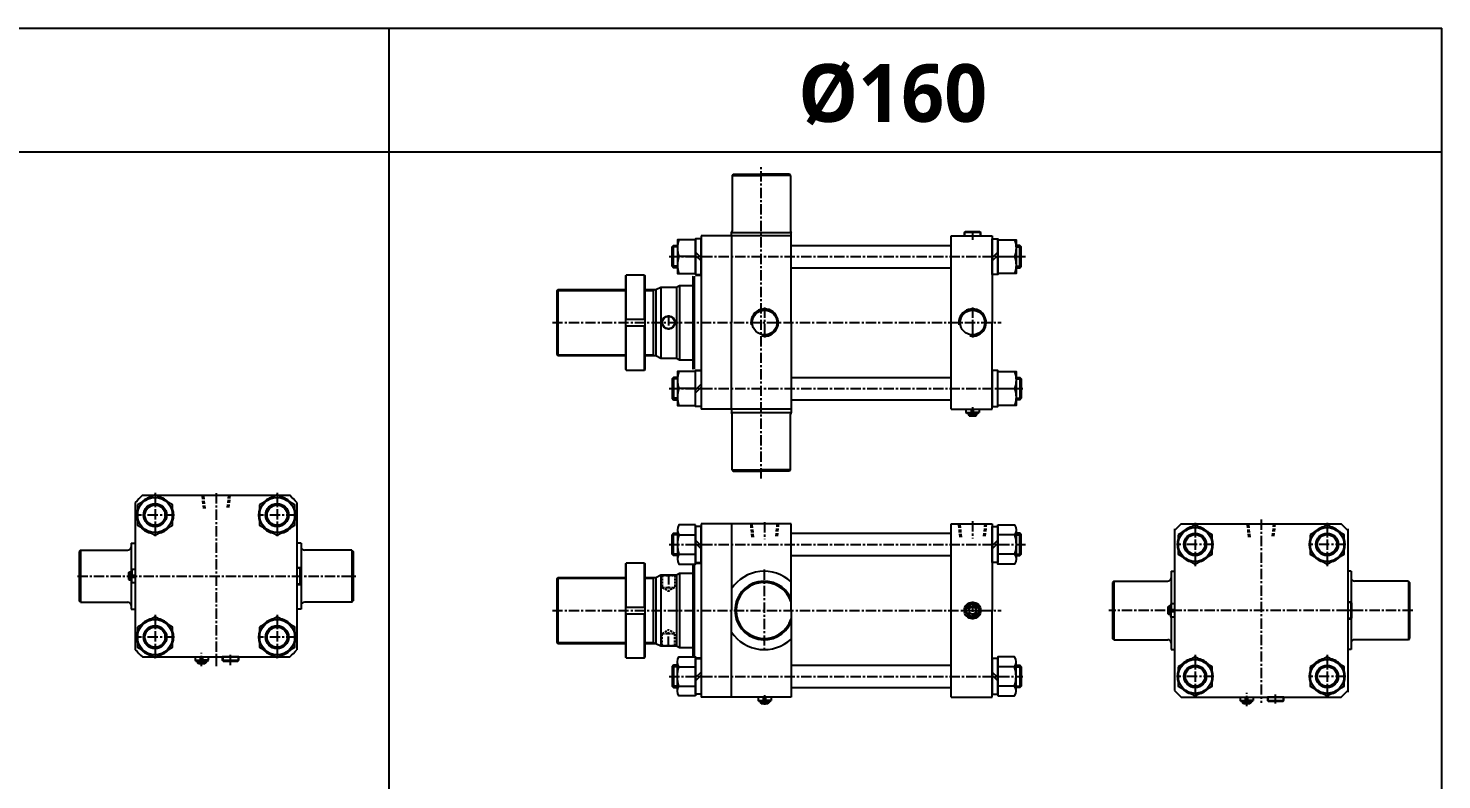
# Model space of a CAD drawing. Extents: x -819 to 29893, y -8942 to 9886.
# Drawn here: x 2104 to 3817, y 890 to 1801 of the extents above; entities that cross this region are included whole.
import ezdxf

# ---------------------------------------------------------------- set-up
doc = ezdxf.new("R2010")
doc.units = 0
doc.header["$LTSCALE"] = 10
doc.header["$MEASUREMENT"] = 0
for name, pattern in [('CENTER', [2, 1.25, -0.25, 0.25, -0.25]), ('CENTERX2', [4, 2.5, -0.5, 0.5, -0.5]), ('HIDDEN', [0.375, 0.25, -0.125])]:
    doc.linetypes.add(name, pattern=pattern)
doc.layers.get('0').update_dxf_attribs({"linetype": 'CONTINUOUS'})
doc.layers.get('DEFPOINTS').update_dxf_attribs({"linetype": 'CONTINUOUS'})
for name, color, linetype in [('CEN', 1, 'CENTERX2'), ('CENTER', 1, 'CENTER'), ('ML', 7, 'CONTINUOUS'), ('THIN', 3, 'CONTINUOUS'), ('외형선', 3, 'CONTINUOUS')]:
    doc.layers.add(name, color=color, linetype=linetype)
doc.styles.add('문자', font='romans.shx')

msp = doc.modelspace()

# ---------------------------------------------------------------- linework, layer by layer
for p, q in [((0, 1801.1), (3817.3, 1801.1)), ((2541.3, 0), (2541.3, 1801.1)), ((3817.3, 0), (3817.3, 1801.1)), ((0, 1651.1), (3817.3, 1651.1))]:
    msp.add_line(p, q)
at = {"layer": 'CEN', "color": 1, "linetype": 'CENTER'}
for p, q in [((2314.1, 1027.9), (2314.1, 1043.9)), ((2349.1, 1028.9), (2349.1, 1043.9)), ((3580.9, 979.3), (3580.9, 995.3)), ((3615.9, 982.4), (3615.9, 993.2))]:
    msp.add_line(p, q, dxfattribs=at)
at = {"layer": 'CENTER'}
for p, q in [((2257.6, 1238), (2257.6, 1183.8)), ((2405.6, 1238), (2405.6, 1183.8)), ((2281.1, 1210.9), (2234.2, 1210.9)), ((2429.1, 1210.9), (2382.2, 1210.9)), ((3518.4, 1201.4), (3518.4, 1149.1)), ((3678.4, 1201.4), (3678.4, 1149.1)), ((3541, 1175.3), (3495.7, 1175.3)), ((3701, 1175.3), (3655.7, 1175.3)), ((2257.6, 1090), (2257.6, 1035.8)), ((2405.6, 1090), (2405.6, 1035.8)), ((2281.1, 1062.9), (2234.2, 1062.9)), ((2429.1, 1062.9), (2382.2, 1062.9)), ((3518.4, 1041.4), (3518.4, 989.1)), ((3678.4, 1041.4), (3678.4, 989.1)), ((3541, 1015.3), (3495.7, 1015.3)), ((3701, 1015.3), (3655.7, 1015.3))]:
    msp.add_line(p, q, dxfattribs=at)
at = {"layer": 'DEFPOINTS', "color": 0, "linetype": 'ByBlock'}
for p in [(2228.6, 1096.9), (2434.6, 1096.9), (3489.4, 1047.8), (3707.4, 1047.8)]:
    msp.add_point(p, dxfattribs=at)
at = {"layer": 'ML', "color": 1, "linetype": 'CENTER'}
for p, q in [((2992.5, 1255.3), (2992.5, 1633.3)), ((2996.5, 1462.6), (2996.5, 1426.1)), ((3248.5, 1462.6), (3248.5, 1426.1)), ((2880, 1453.1), (2880, 1435.5)), ((3248.5, 1341.6), (3248.5, 1330.1)), ((2331.6, 1237.5), (2331.6, 1027.7)), ((3598.4, 1205.7), (3598.4, 983.3)), ((2163.5, 1136.9), (2503, 1136.9)), ((2880, 1139.3), (2880, 1117.7)), ((2996, 1145.1), (2996, 1045.4)), ((3248.5, 1106.3), (3248.5, 1084.3)), ((3782.1, 1095.3), (3413.8, 1095.3)), ((2880, 1051.3), (2880, 1072.8)), ((2996.5, 992.5), (2996.5, 981))]:
    msp.add_line(p, q, dxfattribs=at)
at = {"layer": 'ML'}
for p, q in [((2957, 1622.8), (2958.5, 1624.3)), ((2957, 1622.8), (2957, 1555.3)), ((2957, 1622.8), (2992.5, 1622.8)), ((3028, 1622.8), (2992.5, 1622.8)), ((3028, 1622.8), (3026.5, 1624.3)), ((3028, 1622.8), (3028, 1555.3)), ((2919.5, 1549.3), (2919.5, 1339.3)), ((2956.5, 1549.3), (2919.5, 1549.3)), ((2919.5, 1549.3), (2919.5, 1549.3)), ((2956.5, 1549.3), (2956.5, 1553.3)), ((3028.5, 1549.3), (3028.5, 1553.3)), ((3239.5, 1554.3), (3238.5, 1553.3)), ((3258.5, 1553.3), (3238.5, 1553.3)), ((3238.5, 1553.3), (3238.5, 1549.3)), ((3257.5, 1554.3), (3239.5, 1554.3)), ((3257.5, 1554.3), (3258.5, 1553.3)), ((3258.5, 1549.3), (3258.5, 1553.3)), ((2886.2, 1510.8), (2886.2, 1537.8)), ((2912.7, 1529.7), (2919.5, 1522.9)), ((2912.7, 1525.8), (2919.5, 1519)), ((3279.3, 1529.7), (3272.5, 1522.9)), ((3279.3, 1525.8), (3272.5, 1519)), ((3305.9, 1510.8), (3305.9, 1537.8)), ((2912.7, 1524.3), (2892.6, 1524.3)), ((3279.3, 1524.3), (3299.5, 1524.3)), ((2827.7, 1500.8), (2828.7, 1501.8)), ((2827.7, 1500.8), (2827.7, 1387.8)), ((2850.7, 1501.8), (2828.7, 1501.8)), ((2828.7, 1448.3), (2828.7, 1501.8)), ((2850.7, 1448.3), (2850.7, 1501.8)), ((2850.7, 1501.8), (2851.7, 1500.8)), ((2851.7, 1387.8), (2851.7, 1500.8)), ((2909.5, 1500.3), (2909.9, 1500.7)), ((2909.5, 1500.3), (2909.5, 1388.3)), ((2911, 1500.7), (2911, 1388)), ((2744.5, 1482.8), (2746, 1484.3)), ((2744.5, 1482.8), (2744.5, 1405.8)), ((2746, 1484.3), (2746, 1404.3)), ((2861.5, 1484.3), (2861.5, 1404.3)), ((2864.5, 1484.3), (2870.5, 1487.3)), ((2864.5, 1484.3), (2864.5, 1404.3)), ((2870.5, 1487.3), (2870.5, 1401.3)), ((2889.5, 1487.3), (2893.5, 1489.3)), ((2889.5, 1487.3), (2889.5, 1401.3)), ((2893.5, 1489.3), (2893.5, 1399.3)), ((2827.7, 1448.3), (2851.7, 1448.3)), ((2827.7, 1440.3), (2851.7, 1440.3)), ((2828.7, 1386.8), (2828.7, 1440.3)), ((2850.7, 1386.8), (2850.7, 1440.3)), ((2744.5, 1405.8), (2746, 1404.3)), ((2864.5, 1404.3), (2870.5, 1401.3)), ((2889.5, 1401.3), (2893.5, 1399.3)), ((2909.5, 1388.3), (2909.9, 1388)), ((2828.7, 1386.8), (2827.7, 1387.8)), ((2828.7, 1386.8), (2850.7, 1386.8)), ((2850.7, 1386.8), (2851.7, 1387.8)), ((2886.2, 1377.8), (2886.2, 1350.8)), ((3305.9, 1377.8), (3305.9, 1350.8)), ((2912.7, 1364.3), (2892.6, 1364.3)), ((2912.7, 1362.9), (2919.5, 1369.7)), ((2912.7, 1359), (2919.5, 1365.8)), ((3279.3, 1364.3), (3299.5, 1364.3)), ((2956.5, 1339.3), (2919.5, 1339.3)), ((2956.5, 1339.3), (2956.5, 1335.3)), ((3028.5, 1339.3), (3028.5, 1335.3)), ((3240.5, 1339.3), (3240.5, 1335.3)), ((3247.2, 1334.3), (3247.2, 1339.3)), ((3249.8, 1334.3), (3249.8, 1339.3)), ((3256.5, 1339.3), (3256.5, 1335.3)), ((2957, 1265.8), (2957, 1333.4)), ((3028, 1265.8), (3028, 1333.4)), ((3240.5, 1335.3), (3247.2, 1335.3)), ((3241.5, 1334.3), (3240.5, 1335.3)), ((3241.5, 1334.3), (3255.5, 1334.3)), ((3243.5, 1334.3), (3243.5, 1332.3)), ((3244.5, 1331.3), (3243.5, 1332.3)), ((3243.5, 1332.3), (3253.5, 1332.3)), ((3244.5, 1331.3), (3252.5, 1331.3)), ((3256.5, 1335.3), (3249.8, 1335.3)), ((3252.5, 1331.3), (3253.5, 1332.3)), ((3253.5, 1334.3), (3253.5, 1332.3)), ((3255.5, 1334.3), (3256.5, 1335.3)), ((2957, 1265.8), (2958.5, 1264.3)), ((2957, 1265.8), (2992.5, 1265.8)), ((3028, 1265.8), (2992.5, 1265.8)), ((3028, 1265.8), (3026.5, 1264.3)), ((2242.5, 1234.9), (2420.8, 1234.9)), ((2233.6, 1226.1), (2233.6, 1047.7)), ((2429.6, 1226.1), (2429.6, 1047.7)), ((2956.5, 1200.3), (2919.5, 1200.3)), ((2919.5, 1200.3), (2919.5, 1200.3)), ((2919.5, 1200.3), (2919.5, 990.3)), ((3501.3, 1200.3), (3695.5, 1200.3)), ((2886.2, 1161.8), (2886.2, 1188.8)), ((2890.7, 1193), (2890.7, 1157.5)), ((2892.6, 1187.1), (2912.7, 1187.1)), ((3299.5, 1187.1), (3279.3, 1187.1)), ((3301.3, 1193), (3301.3, 1157.5)), ((3305.9, 1161.8), (3305.9, 1188.8)), ((3493.4, 1194.3), (3493.4, 998.2)), ((3703.4, 1194.3), (3703.4, 996.3)), ((2167.1, 1168.4), (2165.6, 1166.9)), ((2165.6, 1166.9), (2165.6, 1106.9)), ((2167.1, 1168.4), (2167.1, 1105.4)), ((2167.1, 1168.4), (2224.6, 1168.4)), ((2228.6, 1176.9), (2233.1, 1176.9)), ((2228.6, 1176.9), (2228.6, 1143.9)), ((2434.6, 1176.9), (2430.1, 1176.9)), ((2434.6, 1176.9), (2434.6, 1096.9)), ((2496.1, 1168.4), (2438.6, 1168.4)), ((2496.1, 1168.4), (2496.1, 1105.4)), ((2496.1, 1168.4), (2497.6, 1166.9)), ((2497.6, 1166.9), (2497.6, 1106.9)), ((2912.7, 1180.6), (2919.5, 1173.8)), ((2912.7, 1176.7), (2919.5, 1169.9)), ((3279.3, 1180.6), (3272.5, 1173.8)), ((3279.3, 1176.7), (3272.5, 1169.9)), ((2827.7, 1151.8), (2828.7, 1152.8)), ((2827.7, 1151.8), (2827.7, 1038.8)), ((2850.7, 1152.8), (2828.7, 1152.8)), ((2828.7, 1099.3), (2828.7, 1152.8)), ((2850.7, 1152.8), (2851.7, 1151.8)), ((2850.7, 1099.3), (2850.7, 1152.8)), ((2851.7, 1038.8), (2851.7, 1151.8)), ((2892.6, 1163.4), (2912.7, 1163.4)), ((2909.5, 1151.3), (2909.9, 1151.6)), ((2909.5, 1151.3), (2909.5, 1039.3)), ((2911, 1151.6), (2911, 1038.9)), ((3299.5, 1163.4), (3279.3, 1163.4)), ((2225.6, 1140.9), (2226.6, 1141.9)), ((2225.6, 1140.9), (2225.6, 1132.9)), ((2225.6, 1132.9), (2226.6, 1131.9)), ((2226.6, 1141.9), (2226.6, 1131.9)), ((2228.6, 1141.9), (2226.6, 1141.9)), ((2228.6, 1131.9), (2226.6, 1131.9)), ((2228.6, 1143.9), (2229.6, 1144.9)), ((2228.6, 1143.9), (2228.6, 1129.9)), ((2228.6, 1138.2), (2233.6, 1138.2)), ((2228.6, 1135.6), (2233.6, 1135.6)), ((2229.6, 1144.9), (2229.6, 1138.2)), ((2233.6, 1144.9), (2229.6, 1144.9)), ((2229.6, 1128.9), (2229.6, 1135.6)), ((2433.6, 1146.9), (2429.6, 1146.9)), ((2433.6, 1126.9), (2433.6, 1146.9)), ((2434.6, 1145.9), (2433.6, 1146.9)), ((2434.6, 1127.9), (2434.6, 1145.9)), ((2744.5, 1133.8), (2746, 1135.3)), ((2744.5, 1133.8), (2744.5, 1056.8)), ((2746, 1135.3), (2746, 1055.3)), ((2861.5, 1135.3), (2861.5, 1055.3)), ((2864.5, 1135.3), (2870.5, 1138.3)), ((2864.5, 1135.3), (2864.5, 1055.3)), ((2870.5, 1138.3), (2870.5, 1052.3)), ((2889.5, 1138.3), (2893.5, 1140.3)), ((2889.5, 1138.3), (2889.5, 1052.3)), ((2893.5, 1140.3), (2893.5, 1050.3)), ((3489.4, 1142.8), (3492.9, 1142.8)), ((3489.4, 1142.8), (3489.4, 1103.3)), ((3707.4, 1142.8), (3703.9, 1142.8)), ((3707.4, 1142.8), (3707.4, 1047.8)), ((2228.6, 1129.9), (2229.6, 1128.9)), ((2228.6, 1129.9), (2228.6, 1096.9)), ((2233.6, 1128.9), (2229.6, 1128.9)), ((2429.6, 1126.9), (2433.6, 1126.9)), ((2434.6, 1127.9), (2433.6, 1126.9)), ((3419.9, 1130.8), (3418.4, 1129.3)), ((3418.4, 1129.3), (3418.4, 1061.3)), ((3419.9, 1130.8), (3485.4, 1130.8)), ((3419.9, 1130.8), (3419.9, 1059.8)), ((3776.9, 1130.8), (3711.4, 1130.8)), ((3776.9, 1130.8), (3776.9, 1059.8)), ((3776.9, 1130.8), (3778.4, 1129.3)), ((3778.4, 1129.3), (3778.4, 1061.3)), ((2167.1, 1105.4), (2165.6, 1106.9)), ((2167.1, 1105.4), (2224.6, 1105.4)), ((2228.6, 1096.9), (2233.1, 1096.9)), ((2434.6, 1096.9), (2430.1, 1096.9)), ((2496.1, 1105.4), (2438.6, 1105.4)), ((2496.1, 1105.4), (2497.6, 1106.9)), ((2827.7, 1099.3), (2851.7, 1099.3)), ((3247.2, 1103.2), (3240.6, 1096.6)), ((3249.8, 1103.2), (3256.4, 1096.6)), ((3485.4, 1099.3), (3486.4, 1100.3)), ((3485.4, 1099.3), (3485.4, 1091.3)), ((3486.4, 1100.3), (3486.4, 1090.3)), ((3488.4, 1100.3), (3486.4, 1100.3)), ((3488.4, 1102.3), (3489.4, 1103.3)), ((3488.4, 1102.3), (3488.4, 1088.3)), ((3493.4, 1103.3), (3489.4, 1103.3)), ((3489.4, 1103.3), (3489.4, 1096.6)), ((3707.4, 1105.3), (3703.4, 1105.3)), ((3707.4, 1085.3), (3707.4, 1105.3)), ((3708.4, 1104.3), (3707.4, 1105.3)), ((3708.4, 1086.3), (3708.4, 1104.3)), ((2827.7, 1091.3), (2851.7, 1091.3)), ((2828.7, 1037.8), (2828.7, 1091.3)), ((2850.7, 1037.8), (2850.7, 1091.3)), ((3240.6, 1094), (3247.2, 1087.4)), ((3256.4, 1094), (3249.8, 1087.4)), ((3485.4, 1091.3), (3486.4, 1090.3)), ((3488.4, 1090.3), (3486.4, 1090.3)), ((3488.4, 1096.6), (3493.4, 1096.6)), ((3488.4, 1094), (3493.4, 1094)), ((3488.4, 1088.3), (3489.4, 1087.3)), ((3489.4, 1087.3), (3489.4, 1094)), ((3493.4, 1087.3), (3489.4, 1087.3)), ((3489.4, 1087.3), (3489.4, 1047.8)), ((3703.4, 1085.3), (3707.4, 1085.3)), ((3708.4, 1086.3), (3707.4, 1085.3)), ((2744.5, 1056.8), (2746, 1055.3)), ((2864.5, 1055.3), (2870.5, 1052.3)), ((2889.5, 1052.3), (2893.5, 1050.3)), ((3419.9, 1059.8), (3418.4, 1061.3)), ((3419.9, 1059.8), (3485.4, 1059.8)), ((3489.4, 1047.8), (3492.9, 1047.8)), ((3707.4, 1047.8), (3703.9, 1047.8)), ((3776.9, 1059.8), (3711.4, 1059.8)), ((3776.9, 1059.8), (3778.4, 1061.3)), ((2242.5, 1038.9), (2420.8, 1038.9)), ((2306.1, 1038.9), (2306.1, 1034.9)), ((2306.1, 1034.9), (2312.8, 1034.9)), ((2307.1, 1033.9), (2306.1, 1034.9)), ((2307.1, 1033.9), (2321.1, 1033.9)), ((2309.1, 1033.9), (2309.1, 1031.9)), ((2309.1, 1031.9), (2319.1, 1031.9)), ((2310.1, 1030.9), (2309.1, 1031.9)), ((2310.1, 1030.9), (2318.1, 1030.9)), ((2312.8, 1033.9), (2312.8, 1038.9)), ((2315.4, 1033.9), (2315.4, 1038.9)), ((2322.1, 1034.9), (2315.4, 1034.9)), ((2318.1, 1030.9), (2319.1, 1031.9)), ((2319.1, 1033.9), (2319.1, 1031.9)), ((2321.1, 1033.9), (2322.1, 1034.9)), ((2322.1, 1038.9), (2322.1, 1034.9)), ((2339.1, 1038.9), (2339.1, 1034.9)), ((2359.1, 1038.9), (2339.1, 1038.9)), ((2339.1, 1034.9), (2359.1, 1034.9)), ((2340.1, 1033.9), (2339.1, 1034.9)), ((2340.1, 1033.9), (2358.1, 1033.9)), ((2358.1, 1033.9), (2359.1, 1034.9)), ((2359.1, 1034.9), (2359.1, 1038.9)), ((2828.7, 1037.8), (2827.7, 1038.8)), ((2828.7, 1037.8), (2850.7, 1037.8)), ((2850.7, 1037.8), (2851.7, 1038.8)), ((2886.2, 1028.8), (2886.2, 1001.8)), ((2890.7, 997.5), (2890.7, 1033)), ((2909.5, 1039.3), (2909.9, 1038.9)), ((3301.3, 997.5), (3301.3, 1033)), ((3305.9, 1028.8), (3305.9, 1001.8)), ((2892.6, 1027.1), (2912.7, 1027.1)), ((2912.7, 1013.8), (2919.5, 1020.6)), ((2912.7, 1009.9), (2919.5, 1016.7)), ((3279.3, 1013.8), (3272.5, 1020.6)), ((3279.3, 1009.9), (3272.5, 1016.7)), ((3299.5, 1027.1), (3279.3, 1027.1)), ((2892.6, 1003.4), (2912.7, 1003.4)), ((3299.5, 1003.4), (3279.3, 1003.4)), ((2956.5, 990.3), (2919.5, 990.3)), ((2988.5, 990.3), (2988.5, 986.3)), ((2989.5, 985.3), (2988.5, 986.3)), ((2988.5, 986.3), (2995.2, 986.3)), ((2989.5, 985.3), (3003.5, 985.3)), ((2991.5, 985.3), (2991.5, 983.3)), ((2991.5, 983.3), (3001.5, 983.3)), ((2992.5, 982.3), (2991.5, 983.3)), ((2992.5, 982.3), (3000.5, 982.3)), ((2995.2, 985.3), (2995.2, 990.3)), ((2997.8, 985.3), (2997.8, 990.3)), ((3004.5, 986.3), (2997.8, 986.3)), ((3000.5, 982.3), (3001.5, 983.3)), ((3001.5, 985.3), (3001.5, 983.3)), ((3003.5, 985.3), (3004.5, 986.3)), ((3004.5, 990.3), (3004.5, 986.3)), ((3501.3, 990.3), (3695.5, 990.3)), ((3572.8, 990.3), (3572.8, 986.3)), ((3573.8, 985.3), (3572.8, 986.3)), ((3572.8, 986.3), (3579.5, 986.3)), ((3573.8, 985.3), (3587.8, 985.3)), ((3575.8, 985.3), (3575.8, 983.3)), ((3575.8, 983.3), (3585.8, 983.3)), ((3576.8, 982.3), (3575.8, 983.3)), ((3576.8, 982.3), (3584.8, 982.3)), ((3579.5, 985.3), (3579.5, 990.3)), ((3582.1, 985.3), (3582.1, 990.3)), ((3588.8, 986.3), (3582.1, 986.3)), ((3584.8, 982.3), (3585.8, 983.3)), ((3585.8, 985.3), (3585.8, 983.3)), ((3587.8, 985.3), (3588.8, 986.3)), ((3588.8, 990.3), (3588.8, 986.3)), ((3605.9, 990.3), (3605.9, 986.3)), ((3625.9, 990.3), (3605.9, 990.3)), ((3605.9, 986.3), (3625.9, 986.3)), ((3606.9, 985.3), (3605.9, 986.3)), ((3606.9, 985.3), (3624.9, 985.3)), ((3624.9, 985.3), (3625.9, 986.3)), ((3625.9, 986.3), (3625.9, 990.3))]:
    msp.add_line(p, q, dxfattribs=at)
at = {"layer": 'ML', "color": 2}
for p, q in [((3239, 1553.8), (3239, 1549.3)), ((3258, 1549.3), (3258, 1553.8)), ((2861.5, 1483.3), (2863.3, 1484.3)), ((2861.5, 1405.3), (2863.3, 1404.3)), ((3244, 1334.3), (3244, 1331.8)), ((3253, 1334.3), (3253, 1331.8)), ((2228.6, 1141.4), (2226.1, 1141.4)), ((2228.6, 1132.4), (2226.1, 1132.4)), ((2434.1, 1146.4), (2429.6, 1146.4)), ((2861.5, 1134.3), (2863.3, 1135.3)), ((2429.6, 1127.4), (2434.1, 1127.4)), ((3488.4, 1099.8), (3485.9, 1099.8)), ((3707.9, 1104.8), (3703.4, 1104.8)), ((3488.4, 1090.8), (3485.9, 1090.8)), ((3703.4, 1085.8), (3707.9, 1085.8)), ((2861.5, 1056.3), (2863.3, 1055.3)), ((2309.6, 1033.9), (2309.6, 1031.4)), ((2318.6, 1033.9), (2318.6, 1031.4)), ((2339.6, 1038.9), (2339.6, 1034.4)), ((2358.6, 1034.4), (2358.6, 1038.9)), ((2992, 985.3), (2992, 982.8)), ((3001, 985.3), (3001, 982.8)), ((3576.3, 985.3), (3576.3, 982.8)), ((3585.3, 985.3), (3585.3, 982.8)), ((3606.4, 990.3), (3606.4, 985.8)), ((3625.4, 985.8), (3625.4, 990.3))]:
    msp.add_line(p, q, dxfattribs=at)
at = {"layer": 'ML', "color": 6, "linetype": 'HIDDEN', "ltscale": 1.5}
for p, q in [((2316.6, 1218.9), (2315, 1234.9)), ((2318.2, 1218.9), (2316.6, 1234.9)), ((2346.6, 1234.9), (2345, 1218.9)), ((2348.2, 1234.9), (2346.6, 1218.9)), ((2981.5, 1184.3), (2979.9, 1200.3)), ((2983.1, 1184.3), (2981.5, 1200.3)), ((3011.5, 1200.3), (3009.9, 1184.3)), ((3013.1, 1200.3), (3011.5, 1184.3)), ((3233.5, 1184.3), (3231.9, 1200.3)), ((3235.1, 1184.3), (3233.5, 1200.3)), ((3263.5, 1200.3), (3261.9, 1184.3)), ((3265.1, 1200.3), (3263.5, 1184.3)), ((3583.4, 1184.3), (3581.8, 1200.3)), ((3585, 1184.3), (3583.4, 1200.3)), ((3613.4, 1200.3), (3611.8, 1184.3)), ((3615, 1200.3), (3613.4, 1184.3))]:
    msp.add_line(p, q, dxfattribs=at)
at = {"layer": 'ML', "color": 6, "linetype": 'HIDDEN'}
for p, q in [((2872, 1138.3), (2872.5, 1137.8)), ((2872.5, 1137.8), (2872.5, 1123.3)), ((2872.5, 1137.8), (2887.5, 1137.8)), ((2887.5, 1137.8), (2888, 1138.3)), ((2887.5, 1137.8), (2887.5, 1123.3)), ((2872.5, 1123.3), (2880, 1118.9)), ((2887.5, 1123.3), (2880, 1118.9)), ((2872.5, 1067.3), (2880, 1071.6)), ((2872.5, 1052.8), (2872.5, 1067.3)), ((2887.5, 1067.3), (2880, 1071.6)), ((2887.5, 1052.8), (2887.5, 1067.3)), ((2872, 1052.3), (2872.5, 1052.8)), ((2872.5, 1052.8), (2887.5, 1052.8)), ((2887.5, 1052.8), (2888, 1052.3))]:
    msp.add_line(p, q, dxfattribs=at)
at = {"layer": 'ML'}
for points in [[(2892.6, 1544.8, 0.178633), (2892.6, 1524.3, 0.178633), (2892.6, 1503.8)], [(3299.5, 1544.8, -0.178633), (3299.5, 1524.3, -0.178633), (3299.5, 1503.8)], [(2892.6, 1384.8, 0.178633), (2892.6, 1364.3, 0.178633), (2892.6, 1343.8)], [(3299.5, 1384.8, -0.178633), (3299.5, 1364.3, -0.178633), (3299.5, 1343.8)], [(2912.7, 1198.9), (2892.6, 1198.9, 0.309401), (2892.6, 1187.1, 0.154701), (2892.6, 1163.4, 0.309401), (2892.6, 1151.6), (2912.7, 1151.6), (2912.7, 1198.9)], [(3279.3, 1198.9), (3299.5, 1198.9, -0.309401), (3299.5, 1187.1, -0.154701), (3299.5, 1163.4, -0.309401), (3299.5, 1151.6), (3279.3, 1151.6), (3279.3, 1198.9)], [(2912.7, 991.6), (2892.6, 991.6, -0.309401), (2892.6, 1003.4, -0.154701), (2892.6, 1027.1, -0.309401), (2892.6, 1038.9), (2912.7, 1038.9), (2912.7, 991.6)], [(3279.3, 991.6), (3299.5, 991.6, 0.309401), (3299.5, 1003.4, 0.154701), (3299.5, 1027.1, 0.309401), (3299.5, 1038.9), (3279.3, 1038.9), (3279.3, 991.6)]]:
    msp.add_lwpolyline(points, format="xyb", dxfattribs=at)
for points in [[(2912.7, 1544.8), (2890.7, 1544.8), (2890.7, 1503.8), (2912.7, 1503.8)], [(3279.3, 1544.8), (3301.3, 1544.8), (3301.3, 1503.8), (3279.3, 1503.8)], [(2912.7, 1384.8), (2890.7, 1384.8), (2890.7, 1343.8), (2912.7, 1343.8)], [(3279.3, 1384.8), (3301.3, 1384.8), (3301.3, 1343.8), (3279.3, 1343.8)]]:
    msp.add_lwpolyline(points, close=True, dxfattribs=at)
for points in [[(2919.5, 1502.7), (2919.5, 1546), (2912.7, 1546), (2912.7, 1502.7), (2919.5, 1502.7)], [(3272.5, 1502.7), (3272.5, 1546), (3279.3, 1546), (3279.3, 1502.7), (3272.5, 1502.7)], [(2890.7, 1510.8), (2886.2, 1510.8), (2884.5, 1512.5), (2884.5, 1536.2), (2886.2, 1537.8), (2890.7, 1537.8)], [(3301.3, 1510.8), (3305.9, 1510.8), (3307.5, 1512.5), (3307.5, 1536.2), (3305.9, 1537.8), (3301.3, 1537.8)], [(2890.7, 1377.8), (2886.2, 1377.8), (2884.5, 1376.2), (2884.5, 1352.5), (2886.2, 1350.8), (2890.7, 1350.8)], [(2919.5, 1386), (2919.5, 1342.7), (2912.7, 1342.7), (2912.7, 1386), (2919.5, 1386)], [(3272.5, 1386), (3272.5, 1342.7), (3279.3, 1342.7), (3279.3, 1386), (3272.5, 1386)], [(3301.3, 1377.8), (3305.9, 1377.8), (3307.5, 1376.2), (3307.5, 1352.5), (3305.9, 1350.8), (3301.3, 1350.8)], [(2236.4, 1223.2), (2236.4, 1198.6), (2257.6, 1186.4), (2278.9, 1198.6), (2278.9, 1223.2), (2257.6, 1235.5), (2236.4, 1223.2)], [(2384.4, 1223.2), (2384.4, 1198.6), (2405.6, 1186.4), (2426.9, 1198.6), (2426.9, 1223.2), (2405.6, 1235.5), (2384.4, 1223.2)], [(2890.7, 1161.8), (2886.2, 1161.8), (2884.5, 1163.4), (2884.5, 1187.1), (2886.2, 1188.8), (2890.7, 1188.8)], [(2919.5, 1153.6), (2919.5, 1196.9), (2912.7, 1196.9), (2912.7, 1153.6), (2919.5, 1153.6)], [(3272.5, 1153.6), (3272.5, 1196.9), (3279.3, 1196.9), (3279.3, 1153.6), (3272.5, 1153.6)], [(3301.3, 1161.8), (3305.9, 1161.8), (3307.5, 1163.4), (3307.5, 1187.1), (3305.9, 1188.8), (3301.3, 1188.8)], [(3497.9, 1187.1), (3497.9, 1163.4), (3518.4, 1151.6), (3538.9, 1163.4), (3538.9, 1187.1), (3518.4, 1198.9), (3497.9, 1187.1)], [(3657.9, 1187.1), (3657.9, 1163.4), (3678.4, 1151.6), (3698.9, 1163.4), (3698.9, 1187.1), (3678.4, 1198.9), (3657.9, 1187.1)], [(2236.4, 1075.2), (2236.4, 1050.6), (2257.6, 1038.4), (2278.9, 1050.6), (2278.9, 1075.2), (2257.6, 1087.5), (2236.4, 1075.2)], [(2384.4, 1075.2), (2384.4, 1050.6), (2405.6, 1038.4), (2426.9, 1050.6), (2426.9, 1075.2), (2405.6, 1087.5), (2384.4, 1075.2)], [(2890.7, 1028.8), (2886.2, 1028.8), (2884.5, 1027.1), (2884.5, 1003.4), (2886.2, 1001.8), (2890.7, 1001.8)], [(2919.5, 1036.9), (2919.5, 993.6), (2912.7, 993.6), (2912.7, 1036.9), (2919.5, 1036.9)], [(3272.5, 1036.9), (3272.5, 993.6), (3279.3, 993.6), (3279.3, 1036.9), (3272.5, 1036.9)], [(3301.3, 1028.8), (3305.9, 1028.8), (3307.5, 1027.1), (3307.5, 1003.4), (3305.9, 1001.8), (3301.3, 1001.8)], [(3497.9, 1027.1), (3497.9, 1003.4), (3518.4, 991.6), (3538.9, 1003.4), (3538.9, 1027.1), (3518.4, 1038.9), (3497.9, 1027.1)], [(3657.9, 1027.1), (3657.9, 1003.4), (3678.4, 991.6), (3698.9, 1003.4), (3698.9, 1027.1), (3678.4, 1038.9), (3657.9, 1027.1)]]:
    msp.add_lwpolyline(points, dxfattribs=at)
for centre, radius in [((2996.5, 1444.3), 15), ((3248.5, 1444.3), 15), ((2880, 1444.3), 8), ((2880, 1444.3), 7.5), ((2257.6, 1210.9), 21.3), ((2257.6, 1210.9), 14), ((2405.6, 1210.9), 21.3), ((2405.6, 1210.9), 14), ((3518.4, 1175.3), 20.5), ((3518.4, 1175.3), 13.5), ((3678.4, 1175.3), 20.5), ((3678.4, 1175.3), 13.5), ((3248.5, 1095.3), 10), ((3248.5, 1095.3), 8), ((3248.5, 1095.3), 4.5), ((2257.6, 1062.9), 21.3), ((2405.6, 1062.9), 21.3), ((2257.6, 1062.9), 14), ((2405.6, 1062.9), 14), ((3518.4, 1015.3), 20.5), ((3518.4, 1015.3), 13.5), ((3678.4, 1015.3), 20.5), ((3678.4, 1015.3), 13.5)]:
    msp.add_circle(centre, radius, dxfattribs=at)
at = {"layer": 'ML', "color": 2}
for centre, radius in [((2257.6, 1210.9), 12.3), ((2405.6, 1210.9), 12.3), ((3518.4, 1175.3), 11.9), ((3678.4, 1175.3), 11.9), ((2257.6, 1062.9), 12.3), ((2405.6, 1062.9), 12.3), ((3518.4, 1015.3), 11.9), ((3678.4, 1015.3), 11.9)]:
    msp.add_circle(centre, radius, dxfattribs=at)
at = {"layer": 'ML'}
for centre, radius, start, end in [((2953, 1555.3), 4, 331.045, 0), ((3032, 1555.3), 4, 180, 208.955), ((2953, 1333.4), 4, 0, 28.955), ((3032, 1333.4), 4, 151.045, 180), ((2331.6, 1136.9), 132.5, 132.3007, 137.6993), ((2331.6, 1136.9), 132.5, 42.3007, 47.6993), ((2257.6, 1210.9), 22.5, 161.2415, 198.7585), ((2257.6, 1210.9), 22.5, 101.2415, 138.7585), ((2257.6, 1210.9), 22.5, 41.2415, 78.7585), ((2257.6, 1210.9), 22.5, 341.2415, 18.7585), ((2405.6, 1210.9), 22.5, 161.2415, 198.7585), ((2405.6, 1210.9), 22.5, 101.2415, 138.7585), ((2405.6, 1210.9), 22.5, 41.2415, 78.7585), ((2405.6, 1210.9), 22.5, 341.2415, 18.7585), ((3598.4, 1095.3), 143, 132.7548, 137.2452), ((3598.4, 1095.3), 143, 42.7548, 47.2452), ((2257.6, 1210.9), 22.5, 221.2415, 258.7585), ((2257.6, 1210.9), 22.5, 281.2415, 318.7585), ((2405.6, 1210.9), 22.5, 221.2415, 258.7585), ((2405.6, 1210.9), 22.5, 281.2415, 318.7585), ((3518.4, 1175.3), 21.6, 101.2415, 138.7585), ((3518.4, 1175.3), 21.6, 41.2415, 78.7585), ((3678.4, 1175.3), 21.6, 101.2415, 138.7585), ((3678.4, 1175.3), 21.6, 41.2415, 78.7585), ((2224.6, 1172.4), 4, 270, 0), ((2233.1, 1177.4), 0.5, 270, 0), ((2430.1, 1177.4), 0.5, 180, 270), ((2438.6, 1172.4), 4, 180, 270), ((3518.4, 1175.3), 21.6, 161.2415, 198.7585), ((3518.4, 1175.3), 21.6, 341.2415, 18.7585), ((3678.4, 1175.3), 21.6, 161.2415, 198.7585), ((3678.4, 1175.3), 21.6, 341.2415, 18.7585), ((3518.4, 1175.3), 21.6, 221.2415, 258.7585), ((3518.4, 1175.3), 21.6, 281.2415, 318.7585), ((3678.4, 1175.3), 21.6, 221.2415, 258.7585), ((3678.4, 1175.3), 21.6, 281.2415, 318.7585), ((2996, 1095.3), 47.5, 46.8264, 146.2613), ((3485.4, 1134.8), 4, 270, 0), ((3492.9, 1143.3), 0.5, 270, 0), ((3703.9, 1143.3), 0.5, 180, 270), ((3711.4, 1134.8), 4, 180, 270), ((2996, 1095.3), 35.5, 23.7242, 336.2758), ((2996, 1095.3), 34, 17.0826, 342.9174), ((2224.6, 1101.4), 4, 0, 90), ((2233.1, 1096.4), 0.5, 0, 90), ((2430.1, 1096.4), 0.5, 90, 180), ((2438.6, 1101.4), 4, 90, 180), ((2257.6, 1062.9), 22.5, 101.2415, 138.7585), ((2257.6, 1062.9), 22.5, 41.2415, 78.7585), ((2405.6, 1062.9), 22.5, 101.2415, 138.7585), ((2405.6, 1062.9), 22.5, 41.2415, 78.7585), ((2257.6, 1062.9), 22.5, 161.2415, 198.7585), ((2257.6, 1062.9), 22.5, 341.2415, 18.7585), ((2405.6, 1062.9), 22.5, 161.2415, 198.7585), ((2405.6, 1062.9), 22.5, 341.2415, 18.7585), ((2996, 1095.3), 47.5, 213.7387, 313.1736), ((2331.6, 1136.9), 132.5, 222.3007, 227.6993), ((2257.6, 1062.9), 22.5, 221.2415, 258.7585), ((2257.6, 1062.9), 22.5, 281.2415, 318.7585), ((2405.6, 1062.9), 22.5, 221.2415, 258.7585), ((2405.6, 1062.9), 22.5, 281.2415, 318.7585), ((2331.6, 1136.9), 132.5, 312.3007, 317.6993), ((3485.4, 1055.8), 4, 0, 90), ((3492.9, 1047.3), 0.5, 0, 90), ((3703.9, 1047.3), 0.5, 90, 180), ((3711.4, 1055.8), 4, 90, 180), ((3518.4, 1015.3), 21.6, 101.2415, 138.7585), ((3518.4, 1015.3), 21.6, 41.2415, 78.7585), ((3678.4, 1015.3), 21.6, 101.2415, 138.7585), ((3678.4, 1015.3), 21.6, 41.2415, 78.7585), ((3518.4, 1015.3), 21.6, 161.2415, 198.7585), ((3518.4, 1015.3), 21.6, 341.2415, 18.7585), ((3678.4, 1015.3), 21.6, 161.2415, 198.7585), ((3678.4, 1015.3), 21.6, 341.2415, 18.7585), ((3598.4, 1095.3), 143, 222.7548, 227.2452), ((3518.4, 1015.3), 21.6, 221.2415, 258.7585), ((3518.4, 1015.3), 21.6, 281.2415, 318.7585), ((3678.4, 1015.3), 21.6, 221.2415, 258.7585), ((3678.4, 1015.3), 21.6, 281.2415, 318.7585), ((3598.4, 1095.3), 143, 312.7548, 317.2452)]:
    msp.add_arc(centre, radius, start, end, dxfattribs=at)
at = {"layer": 'ML', "color": 2}
for centre, radius, start, end in [((2996.5, 1444.3), 16.6, 258.5736, 189.2846), ((3248.5, 1444.3), 16.6, 258.5736, 189.2846), ((3248.5, 1095.3), 9.5, 261.4114, 188.1478), ((3248.5, 1095.3), 5, 257.904, 186.2569)]:
    msp.add_arc(centre, radius, start, end, dxfattribs=at)
at = {"layer": 'THIN', "color": 2}
for p, q in [((2890.7, 1536.2), (2884.5, 1536.2)), ((3301.3, 1536.2), (3307.5, 1536.2)), ((2890.7, 1512.5), (2884.5, 1512.5)), ((3301.3, 1512.5), (3307.5, 1512.5)), ((2890.7, 1376.2), (2884.5, 1376.2)), ((3301.3, 1376.2), (3307.5, 1376.2)), ((2890.7, 1352.5), (2884.5, 1352.5)), ((3301.3, 1352.5), (3307.5, 1352.5)), ((2890.7, 1187.1), (2884.5, 1187.1)), ((3301.3, 1187.1), (3307.5, 1187.1)), ((2890.7, 1163.4), (2884.5, 1163.4)), ((3301.3, 1163.4), (3307.5, 1163.4)), ((2890.7, 1027.1), (2884.5, 1027.1)), ((3301.3, 1027.1), (3307.5, 1027.1)), ((2890.7, 1003.4), (2884.5, 1003.4)), ((3301.3, 1003.4), (3307.5, 1003.4))]:
    msp.add_line(p, q, dxfattribs=at)
at = {"layer": '외형선', "color": 7, "linetype": 'Continuous'}
for p, q in [((2958.5, 1624.3), (2992.5, 1624.3)), ((3026.5, 1624.3), (2992.5, 1624.3)), ((2956.5, 1553.3), (3028.5, 1553.3)), ((3028.5, 1537.8), (3222.5, 1537.8)), ((3028.5, 1510.8), (3222.5, 1510.8)), ((3028.5, 1377.8), (3222.5, 1377.8)), ((3028.5, 1350.8), (3222.5, 1350.8)), ((2956.5, 1335.3), (3028.5, 1335.3)), ((2958.5, 1264.3), (2992.5, 1264.3)), ((3026.5, 1264.3), (2992.5, 1264.3)), ((3028.5, 1188.8), (3222.5, 1188.8)), ((3028.5, 1161.8), (3222.5, 1161.8)), ((3028.5, 1028.8), (3222.5, 1028.8)), ((3028.5, 1001.8), (3222.5, 1001.8))]:
    msp.add_line(p, q, dxfattribs=at)
at = {"layer": '외형선', "color": 7}
for p, q in [((3028.5, 1549.3), (2956.5, 1549.3)), ((2956.5, 1549.3), (2956.5, 1444.3)), ((3028.5, 1444.3), (3028.5, 1549.3)), ((3222.5, 1444.3), (3222.5, 1549.3)), ((3222.5, 1549.3), (3272.5, 1549.3)), ((3272.5, 1549.3), (3272.5, 1444.3)), ((2912.7, 1501.8), (2919.5, 1501.8)), ((2746, 1484.3), (2827.7, 1484.3)), ((2851.7, 1484.3), (2864.5, 1484.3)), ((2870.5, 1487.3), (2889.5, 1487.3)), ((2893.5, 1489.3), (2909.5, 1489.3)), ((2956.5, 1339.3), (2956.5, 1444.3)), ((3028.5, 1444.3), (3028.5, 1339.3)), ((3222.5, 1339.3), (3222.5, 1444.3)), ((3272.5, 1339.3), (3272.5, 1444.3)), ((2746, 1404.3), (2827.7, 1404.3)), ((2851.7, 1404.3), (2864.5, 1404.3)), ((2870.5, 1401.3), (2889.5, 1401.3)), ((2893.5, 1399.3), (2909.5, 1399.3)), ((2912.7, 1386.8), (2919.5, 1386.8)), ((3028.5, 1339.3), (2956.5, 1339.3)), ((3222.5, 1339.3), (3272.5, 1339.3)), ((3028.5, 1200.3), (2956.5, 1200.3)), ((2956.5, 1200.3), (2956.5, 1095.3)), ((3028.5, 1095.3), (3028.5, 1200.3)), ((3222.5, 1200.3), (3272.5, 1200.3)), ((3222.5, 1095.3), (3222.5, 1200.3)), ((3272.5, 1200.3), (3272.5, 1095.3)), ((2912.7, 1152.8), (2919.5, 1152.8)), ((2746, 1135.3), (2827.7, 1135.3)), ((2851.7, 1135.3), (2864.5, 1135.3)), ((2870.5, 1138.3), (2889.5, 1138.3)), ((2893.5, 1140.3), (2909.5, 1140.3)), ((2956.5, 990.3), (2956.5, 1095.3)), ((3028.5, 1095.3), (3028.5, 990.3)), ((3222.5, 990.3), (3222.5, 1095.3)), ((3272.5, 990.3), (3272.5, 1095.3)), ((2746, 1055.3), (2827.7, 1055.3)), ((2851.7, 1055.3), (2864.5, 1055.3)), ((2870.5, 1052.3), (2889.5, 1052.3)), ((2893.5, 1050.3), (2909.5, 1050.3)), ((2912.7, 1037.8), (2919.5, 1037.8)), ((3028.5, 990.3), (2956.5, 990.3)), ((3222.5, 990.3), (3272.5, 990.3))]:
    msp.add_line(p, q, dxfattribs=at)
at = {"layer": '외형선', "color": 1, "linetype": 'CENTER'}
for p, q in [((3248.5, 1555.7), (3248.5, 1544.5)), ((2880.7, 1524.3), (3312.6, 1524.3)), ((2739.2, 1444.3), (3283.1, 1444.3)), ((2880.7, 1364.3), (3309.6, 1364.3)), ((2996.5, 1202.2), (2996.5, 1181.9)), ((3248.5, 1203.4), (3248.5, 1182.7)), ((2880.7, 1175.3), (3312.6, 1175.3)), ((2739.2, 1095.3), (3283.1, 1095.3)), ((2880.7, 1015.3), (3309.6, 1015.3))]:
    msp.add_line(p, q, dxfattribs=at)
at = {"layer": '외형선', "color": 2}
for p, q in [((2745, 1483.3), (2827.7, 1483.3)), ((2851.7, 1483.3), (2861.5, 1483.3)), ((2745, 1405.3), (2827.7, 1405.3)), ((2851.7, 1405.3), (2861.5, 1405.3)), ((2745, 1134.3), (2827.7, 1134.3)), ((2851.7, 1134.3), (2861.5, 1134.3)), ((2745, 1056.3), (2827.7, 1056.3)), ((2851.7, 1056.3), (2861.5, 1056.3))]:
    msp.add_line(p, q, dxfattribs=at)
at = {"layer": '외형선', "color": 6, "linetype": 'HIDDEN'}
for p, q in [((2872.5, 1123.3), (2887.5, 1123.3)), ((2872.5, 1067.3), (2887.5, 1067.3))]:
    msp.add_line(p, q, dxfattribs=at)

# ---------------------------------------------------------------- texts
at = {"insert": (3037.3, 1757.6), "char_height": 70, "attachment_point": 1, "style": '문자'}
msp.add_mtext_dynamic_manual_height_columns('{\\fMalgun Gothic|b1|i0|c129|p50;%%C160}', width=124.533, gutter_width=16, heights=[0], dxfattribs=at)

doc.saveas('drawing.dxf')
